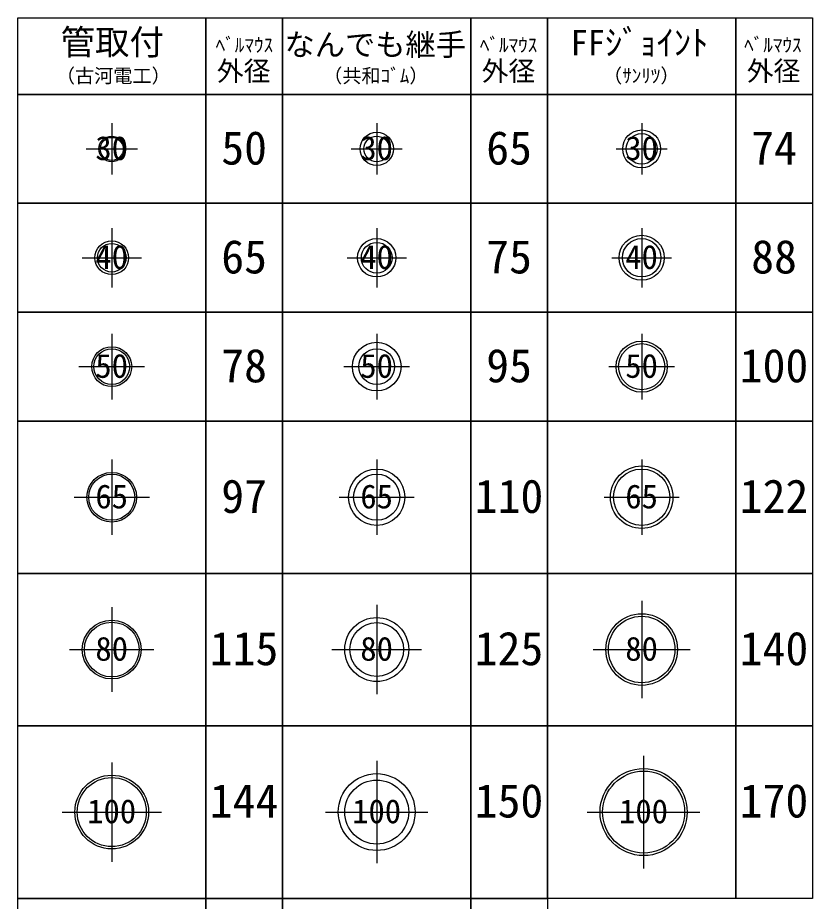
# Model space of a CAD drawing. Units: millimetres, scale not verified. Extents: x -7958 to 7958, y -4534 to 4653.
# Drawn here: x -7958 to -6412, y 2650 to 4376 of the extents above; entities that cross this region are included whole.
import ezdxf
from ezdxf.enums import TextEntityAlignment as Align

# ---------------------------------------------------------------- set-up
doc = ezdxf.new("R2010")
doc.units = ezdxf.units.MM
doc.header["$LTSCALE"] = 30
doc.linetypes.add('CHAIN2', pattern=[12, 9, -1, 1, -1])
for name, color, linetype in [('0-1_0-00', 4, 'Continuous'), ('0-2_0-100枠', 4, 'Continuous'), ('0-3_0-302補助線', 7, 'Continuous'), ('0-4_0-403寸法', 4, 'CHAIN2'), ('0-5_0-504文字', 7, 'Continuous')]:
    doc.layers.add(name, color=color, linetype=linetype)
doc.styles.add('ＭＳ ゴシック', font='')
doc.styles.get('ＭＳ ゴシック').set_extended_font_data('MS Gothic')

msp = doc.modelspace()

# ---------------------------------------------------------------- linework, layer by layer
at = {"layer": '0-1_0-00'}
for p, q in [((-7957.76, 4225.97), (-7957.76, 4375.97)), ((-7590.26, 4225.97), (-7590.26, 4375.97)), ((-7440.26, 4225.97), (-7440.26, 4375.97)), ((-7072.76, 4225.97), (-7072.76, 4375.97)), ((-6922.76, 4225.97), (-6922.76, 4375.97)), ((-6555.19, 4225.97), (-6555.19, 4375.97)), ((-7957.76, 4013.3), (-7957.76, 4225.97)), ((-7590.26, 4013.3), (-7590.26, 4225.97)), ((-7440.26, 4013.3), (-7440.26, 4225.97)), ((-7072.76, 4013.3), (-7072.76, 4225.97)), ((-6922.76, 4013.3), (-6922.76, 4225.97)), ((-6555.19, 4013.3), (-6555.19, 4225.97)), ((-7957.76, 3800.62), (-7957.76, 4013.3)), ((-7590.26, 3800.62), (-7590.26, 4013.3)), ((-7440.26, 3800.62), (-7440.26, 4013.3)), ((-7072.76, 3800.62), (-7072.76, 4013.3)), ((-6922.76, 3800.62), (-6922.76, 4013.3)), ((-6555.19, 3800.62), (-6555.19, 4013.3)), ((-7957.76, 3587.95), (-7957.76, 3800.62)), ((-7590.26, 3587.95), (-7590.26, 3800.62)), ((-7440.26, 3587.95), (-7440.26, 3800.62)), ((-7072.76, 3587.95), (-7072.76, 3800.62)), ((-6922.76, 3587.95), (-6922.76, 3800.62)), ((-6555.19, 3587.95), (-6555.19, 3800.62)), ((-7957.76, 3290.44), (-7957.76, 3587.95)), ((-7590.26, 3290.44), (-7590.26, 3587.95)), ((-7440.26, 3290.44), (-7440.26, 3587.95)), ((-7072.76, 3290.44), (-7072.76, 3587.95)), ((-6922.76, 3290.44), (-6922.76, 3587.95)), ((-6555.19, 3290.44), (-6555.19, 3587.95)), ((-7957.76, 2992.92), (-7957.76, 3290.44)), ((-7590.26, 2992.92), (-7590.26, 3290.44)), ((-7440.26, 2992.92), (-7440.26, 3290.44)), ((-7072.76, 2992.92), (-7072.76, 3290.44)), ((-6922.76, 2992.92), (-6922.76, 3290.44)), ((-6555.19, 2992.92), (-6555.19, 3290.44)), ((-7957.76, 2655.41), (-7957.76, 2992.92)), ((-7590.26, 2655.41), (-7590.26, 2992.92)), ((-7440.26, 2655.41), (-7440.26, 2992.92)), ((-7072.76, 2655.41), (-7072.76, 2992.92)), ((-6922.76, 2655.41), (-6922.76, 2992.92)), ((-6555.19, 2655.41), (-6555.19, 2992.92)), ((-7957.76, 2307.9), (-7957.76, 2655.41)), ((-7590.26, 2307.9), (-7590.26, 2655.41)), ((-7440.26, 2307.9), (-7440.26, 2655.41)), ((-7072.76, 2307.9), (-7072.76, 2655.41))]:
    msp.add_line(p, q, dxfattribs=at)
at = {"layer": '0-2_0-100枠'}
for points in [[(-7957.76, 4375.97), (-7590.26, 4375.97), (-7590.26, 4225.97), (-7957.76, 4225.97)], [(-7590.26, 4375.97), (-7440.26, 4375.97), (-7440.26, 4225.97), (-7590.26, 4225.97)], [(-7440.26, 4375.97), (-7072.76, 4375.97), (-7072.76, 4225.97), (-7440.26, 4225.97)], [(-7072.76, 4375.97), (-6922.76, 4375.97), (-6922.76, 4225.97), (-7072.76, 4225.97)], [(-6922.76, 4375.97), (-6555.19, 4375.97), (-6555.19, 4225.97), (-6922.76, 4225.97)], [(-6555.19, 4375.97), (-6405.19, 4375.97), (-6405.19, 4225.97), (-6555.19, 4225.97)], [(-7957.76, 4225.97), (-7590.26, 4225.97), (-7590.26, 4013.3), (-7957.76, 4013.3)], [(-7590.26, 4225.97), (-7440.26, 4225.97), (-7440.26, 4013.3), (-7590.26, 4013.3)], [(-7440.26, 4225.97), (-7072.76, 4225.97), (-7072.76, 4013.3), (-7440.26, 4013.3)], [(-7072.76, 4225.97), (-6922.76, 4225.97), (-6922.76, 4013.3), (-7072.76, 4013.3)], [(-6922.76, 4225.97), (-6555.19, 4225.97), (-6555.19, 4013.3), (-6922.76, 4013.3)], [(-6555.19, 4225.97), (-6405.19, 4225.97), (-6405.19, 4013.3), (-6555.19, 4013.3)], [(-7957.76, 4013.3), (-7590.26, 4013.3), (-7590.26, 3800.62), (-7957.76, 3800.62)], [(-7590.26, 4013.3), (-7440.26, 4013.3), (-7440.26, 3800.62), (-7590.26, 3800.62)], [(-7440.26, 4013.3), (-7072.76, 4013.3), (-7072.76, 3800.62), (-7440.26, 3800.62)], [(-7072.76, 4013.3), (-6922.76, 4013.3), (-6922.76, 3800.62), (-7072.76, 3800.62)], [(-6922.76, 4013.3), (-6555.19, 4013.3), (-6555.19, 3800.62), (-6922.76, 3800.62)], [(-6555.19, 4013.3), (-6405.19, 4013.3), (-6405.19, 3800.62), (-6555.19, 3800.62)], [(-7957.76, 3800.62), (-7590.26, 3800.62), (-7590.26, 3587.95), (-7957.76, 3587.95)], [(-7590.26, 3800.62), (-7440.26, 3800.62), (-7440.26, 3587.95), (-7590.26, 3587.95)], [(-7440.26, 3800.62), (-7072.76, 3800.62), (-7072.76, 3587.95), (-7440.26, 3587.95)], [(-7072.76, 3800.62), (-6922.76, 3800.62), (-6922.76, 3587.95), (-7072.76, 3587.95)], [(-6922.76, 3800.62), (-6555.19, 3800.62), (-6555.19, 3587.95), (-6922.76, 3587.95)], [(-6555.19, 3800.62), (-6405.19, 3800.62), (-6405.19, 3587.95), (-6555.19, 3587.95)], [(-7957.76, 3587.95), (-7590.26, 3587.95), (-7590.26, 3290.44), (-7957.76, 3290.44)], [(-7590.26, 3587.95), (-7440.26, 3587.95), (-7440.26, 3290.44), (-7590.26, 3290.44)], [(-7440.26, 3587.95), (-7072.76, 3587.95), (-7072.76, 3290.44), (-7440.26, 3290.44)], [(-7072.76, 3587.95), (-6922.76, 3587.95), (-6922.76, 3290.44), (-7072.76, 3290.44)], [(-6922.76, 3587.95), (-6555.19, 3587.95), (-6555.19, 3290.44), (-6922.76, 3290.44)], [(-6555.19, 3587.95), (-6405.19, 3587.95), (-6405.19, 3290.44), (-6555.19, 3290.44)], [(-7957.76, 3290.44), (-7590.26, 3290.44), (-7590.26, 2992.92), (-7957.76, 2992.92)], [(-7590.26, 3290.44), (-7440.26, 3290.44), (-7440.26, 2992.92), (-7590.26, 2992.92)], [(-7440.26, 3290.44), (-7072.76, 3290.44), (-7072.76, 2992.92), (-7440.26, 2992.92)], [(-7072.76, 3290.44), (-6922.76, 3290.44), (-6922.76, 2992.92), (-7072.76, 2992.92)], [(-6922.76, 3290.44), (-6555.19, 3290.44), (-6555.19, 2992.92), (-6922.76, 2992.92)], [(-6555.19, 3290.44), (-6405.19, 3290.44), (-6405.19, 2992.92), (-6555.19, 2992.92)], [(-7957.76, 2992.92), (-7590.26, 2992.92), (-7590.26, 2655.41), (-7957.76, 2655.41)], [(-7590.26, 2992.92), (-7440.26, 2992.92), (-7440.26, 2655.41), (-7590.26, 2655.41)], [(-7440.26, 2992.92), (-7072.76, 2992.92), (-7072.76, 2655.41), (-7440.26, 2655.41)], [(-7072.76, 2992.92), (-6922.76, 2992.92), (-6922.76, 2655.41), (-7072.76, 2655.41)], [(-6922.76, 2992.92), (-6555.19, 2992.92), (-6555.19, 2655.41), (-6922.76, 2655.41)], [(-6555.19, 2992.92), (-6405.19, 2992.92), (-6405.19, 2655.41), (-6555.19, 2655.41)], [(-7957.76, 2655.41), (-7590.26, 2655.41), (-7590.26, 2307.9), (-7957.76, 2307.9)], [(-7590.26, 2655.41), (-7440.26, 2655.41), (-7440.26, 2307.9), (-7590.26, 2307.9)], [(-7440.26, 2655.41), (-7072.76, 2655.41), (-7072.76, 2307.9), (-7440.26, 2307.9)], [(-7072.76, 2655.41), (-6922.76, 2655.41), (-6922.76, 2307.9), (-7072.76, 2307.9)]]:
    msp.add_lwpolyline(points, dxfattribs=at)
at = {"layer": '0-3_0-302補助線'}
for centre, radius in [((-7774.01, 4119.64), 25), ((-7256.51, 4119.64), 32.5), ((-7256.51, 4119.64), 25), ((-6738.97, 4119.64), 37), ((-6738.97, 4119.64), 30), ((-7774.01, 4119.64), 22.5), ((-7774.01, 3906.96), 33), ((-7256.51, 3906.96), 37.5), ((-7256.51, 3906.96), 30), ((-6738.97, 3906.96), 44), ((-6738.97, 3906.96), 37.5), ((-7774.01, 3906.96), 28), ((-7774.01, 3694.29), 39), ((-7774.01, 3694.29), 35), ((-7256.51, 3694.29), 47.5), ((-7256.51, 3694.29), 35), ((-6738.97, 3694.29), 50), ((-6738.97, 3694.29), 45), ((-7774.01, 3439.19), 48.5), ((-7256.51, 3439.19), 55), ((-6738.97, 3439.19), 61), ((-6738.97, 3439.19), 55), ((-7774.01, 3439.19), 45), ((-7256.51, 3439.19), 45), ((-6738.97, 3141.68), 70), ((-7774.01, 3141.68), 57.5), ((-7774.01, 3141.68), 53.5), ((-7256.51, 3141.68), 62.5), ((-7256.51, 3141.68), 52.5), ((-6738.97, 3141.68), 65), ((-6735.18, 2824.17), 85), ((-6735.18, 2824.17), 80), ((-7774.01, 2824.17), 72), ((-7774.01, 2824.17), 67.5), ((-7256.51, 2824.17), 75), ((-7256.51, 2824.17), 62.5)]:
    msp.add_circle(centre, radius, dxfattribs=at)
at = {"layer": '0-4_0-403寸法'}
for p, q in [((-7774.01, 4169.63), (-7774.01, 4069.64)), ((-7256.51, 4169.63), (-7256.51, 4069.64)), ((-6738.97, 4169.63), (-6738.97, 4069.64)), ((-7824.01, 4119.64), (-7724.01, 4119.64)), ((-7306.51, 4119.64), (-7206.51, 4119.64)), ((-6788.97, 4119.64), (-6688.97, 4119.64)), ((-7774.01, 3964.96), (-7774.01, 3848.96)), ((-7256.51, 3964.96), (-7256.51, 3848.96)), ((-6738.97, 3964.96), (-6738.97, 3848.96)), ((-7832.01, 3906.96), (-7716.01, 3906.96)), ((-7314.51, 3906.96), (-7198.51, 3906.96)), ((-6796.97, 3906.96), (-6680.97, 3906.96)), ((-7774.01, 3758.29), (-7774.01, 3630.29)), ((-7256.51, 3758.29), (-7256.51, 3630.29)), ((-6738.97, 3758.29), (-6738.97, 3630.29)), ((-7838.01, 3694.29), (-7710.01, 3694.29)), ((-7320.51, 3694.29), (-7192.51, 3694.29)), ((-6802.97, 3694.29), (-6674.97, 3694.29)), ((-7774.01, 3512.69), (-7774.01, 3365.69)), ((-7256.51, 3512.69), (-7256.51, 3365.69)), ((-6738.97, 3512.69), (-6738.97, 3365.69)), ((-7847.51, 3439.19), (-7700.51, 3439.19)), ((-7330.01, 3439.19), (-7183.01, 3439.19)), ((-6812.47, 3439.19), (-6665.47, 3439.19)), ((-7256.51, 3229.18), (-7256.51, 3054.18)), ((-6738.97, 3236.68), (-6738.97, 3046.68)), ((-7774.01, 3224.18), (-7774.01, 3059.18)), ((-7856.51, 3141.68), (-7691.51, 3141.68)), ((-7344.01, 3141.68), (-7169.01, 3141.68)), ((-6833.97, 3141.68), (-6643.97, 3141.68)), ((-7774.01, 2921.17), (-7774.01, 2727.17)), ((-7256.51, 2924.17), (-7256.51, 2724.17)), ((-6735.18, 2934.17), (-6735.18, 2714.17)), ((-7871.01, 2824.17), (-7677.01, 2824.17)), ((-7356.51, 2824.17), (-7156.51, 2824.17)), ((-6845.18, 2824.17), (-6625.18, 2824.17))]:
    msp.add_line(p, q, dxfattribs=at)

# ---------------------------------------------------------------- texts
at = {"layer": '0-5_0-504文字', "style": 'ＭＳ ゴシック'}
for s, height, p in [('管取付', 49.33, (-7874.01, 4288.73)), ('なんでも継手', 43.3, (-7436.54, 4288.74)), ('FFｼﾞｮｲﾝﾄ', 49.33, (-6877.79, 4287.86)), ('30', 46.85, (-7806.01, 4083.68)), ('30', 46.85, (-7288.51, 4083.68)), ('30', 46.85, (-6770.97, 4083.68)), ('40', 46.85, (-7806.01, 3871)), ('40', 46.85, (-7288.51, 3871)), ('40', 46.85, (-6770.97, 3871)), ('50', 46.85, (-7806.01, 3658.33)), ('50', 46.85, (-7288.51, 3658.33)), ('50', 46.85, (-6770.97, 3658.33)), ('65', 46.85, (-7806.01, 3403.24)), ('65', 46.85, (-7288.51, 3403.24)), ('65', 46.85, (-6770.97, 3403.24)), ('80', 46.85, (-7806.01, 3105.72)), ('80', 46.85, (-7288.51, 3105.72)), ('80', 46.85, (-6770.97, 3105.72)), ('100', 46.85, (-7822.01, 2788.21)), ('100', 46.85, (-7304.51, 2788.21)), ('100', 46.85, (-6783.18, 2788.21))]:
    msp.add_text(s, height=height, dxfattribs=at).set_placement(p, align=Align.BOTTOM_LEFT)
at = {"layer": '0-5_0-504文字', "color": 4, "style": 'ＭＳ ゴシック'}
for s, p in [('ﾍﾞﾙﾏｳｽ', (-7571.02, 4300.68)), ('ﾍﾞﾙﾏｳｽ', (-7055.04, 4300.74)), ('ﾍﾞﾙﾏｳｽ', (-6538.83, 4300.78)), ('（古河電工）', (-7883.07, 4240.56)), ('（共和ｺﾞﾑ）', (-7361.03, 4240.63)), ('（ｻﾝﾘﾂ）', (-6814.43, 4240.73))]:
    msp.add_text(s, height=27.4, dxfattribs=at).set_placement(p, align=Align.BOTTOM_LEFT)
at = {"layer": '0-5_0-504文字', "color": 6, "style": 'ＭＳ ゴシック'}
for p in [(-7568.69, 4240.99), (-7051.48, 4240.99), (-6533.76, 4241.14)]:
    msp.add_text('外径', height=38.37, dxfattribs=at).set_placement(p, align=Align.BOTTOM_LEFT)
at = {"layer": '0-5_0-504文字', "color": 3, "style": 'ＭＳ ゴシック'}
for s, p in [('50', (-7560.06, 4069.29)), ('65', (-7042.56, 4069.29)), ('74', (-6524.99, 4069.29)), ('65', (-7560.06, 3856.62)), ('75', (-7042.56, 3856.62)), ('88', (-6524.99, 3856.62)), ('78', (-7560.06, 3643.95)), ('95', (-7042.56, 3643.95)), ('100', (-6547.39, 3643.95)), ('97', (-7560.06, 3388.85)), ('110', (-7064.96, 3388.85)), ('122', (-6547.39, 3388.85)), ('115', (-7582.46, 3091.34)), ('125', (-7064.96, 3091.34)), ('140', (-6547.39, 3091.34)), ('144', (-7582.46, 2793.82)), ('150', (-7064.96, 2793.82)), ('170', (-6547.39, 2793.82))]:
    msp.add_text(s, height=65.58, dxfattribs=at).set_placement(p, align=Align.BOTTOM_LEFT)

doc.saveas('drawing.dxf')
